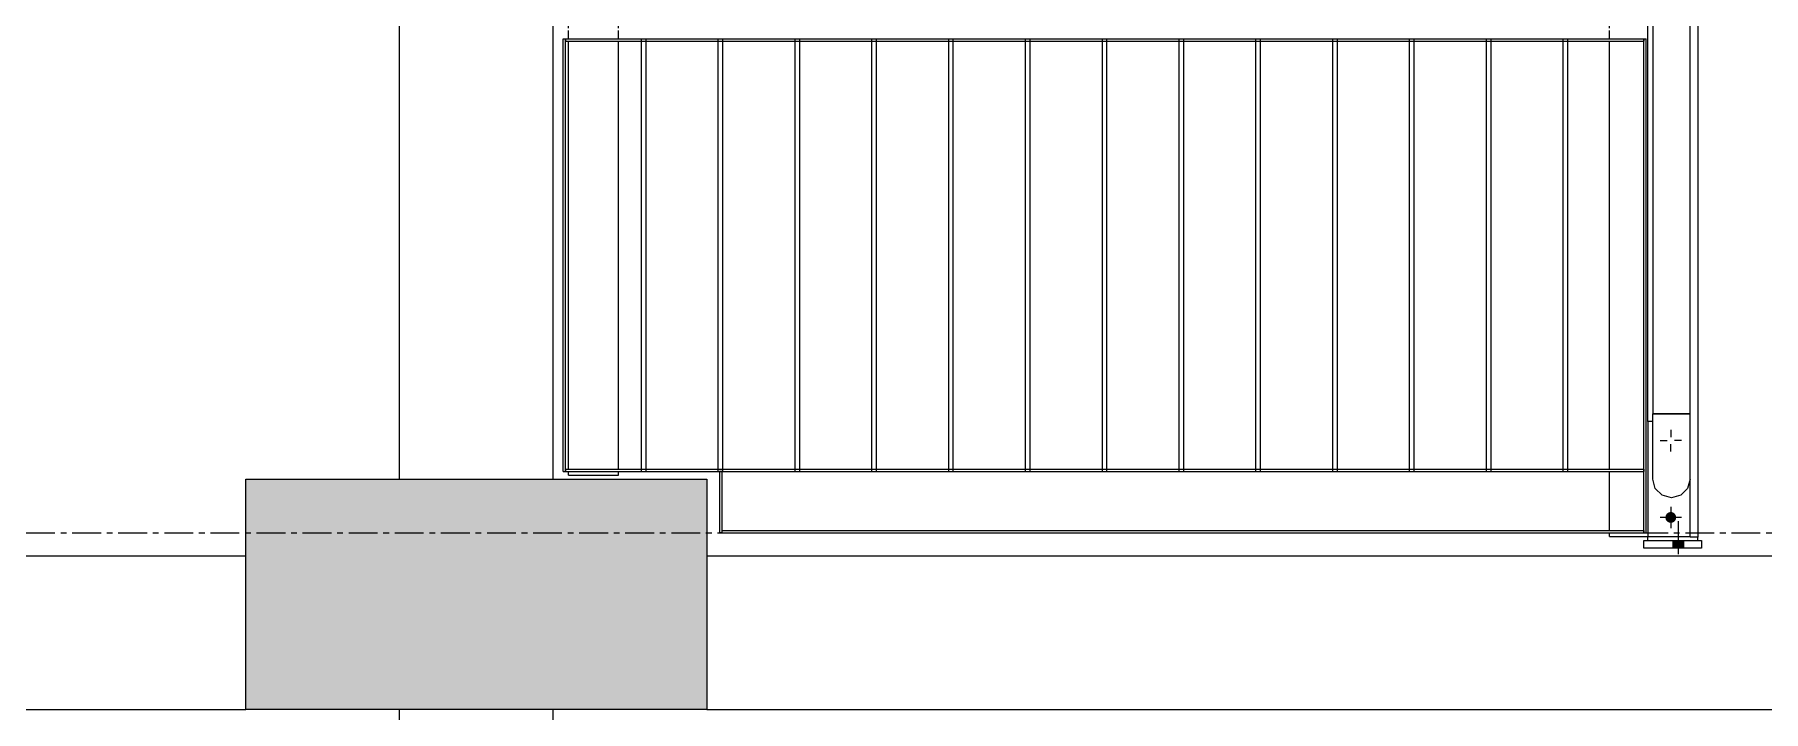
# Model space of a CAD drawing. Header units: millimetres. Extents: x -187664 to 435448, y -313239 to 299894.
# Drawn here: x 37940 to 40190, y -82176 to -81295 of the extents above; entities that cross this region are included whole.
import ezdxf

# ---------------------------------------------------------------- set-up
doc = ezdxf.new("R2010")
doc.units = ezdxf.units.MM
doc.linetypes.add('CENTER', pattern=[2, 1.25, -0.25, 0.25, -0.25])
doc.linetypes.add('XKITLINE00', pattern=[0])
for name, color, linetype in [('000 - EXISTING_BUILDING_MAIN_COLOR_1', 7, 'Continuous'), ('000 - EXISTING_BUILDING_MAIN_COLOR_251', 7, 'Continuous'), ('000 - EXISTING_CONCRETE_MAIN_COLOR_1', 7, 'Continuous')]:
    doc.layers.add(name, color=color, linetype=linetype)
doc.layers.add('Part', color=7, linetype='Continuous', lineweight=0)

# ---------------------------------------------------------------- blocks, each defined once
blk = doc.blocks.new('*A4141')
at = {"layer": 'Part'}
blk.add_hatch(color=7, dxfattribs=at).paths.add_polyline_path([(320.68, 162.744), (320.68, 165.144), (325.48, 165.144), (325.48, 162.744)], flags=17)
blk = doc.blocks.new('*A264261')
at = {"layer": '000 - EXISTING_CONCRETE_MAIN_COLOR_1', "color": 7, "linetype": 'XKITLINE00', "lineweight": 0}
for p, q in [((322.279984, 165.144025), (322.279984, 179.303982)), ((323.879984, 165.144025), (323.879984, 172.703949)), ((280.032, 164.344025), (320.68, 164.344025)), ((280.032, 162.744025), (320.68, 162.744025))]:
    blk.add_line(p, q, dxfattribs=at)
blk = doc.blocks.new('*A837823')
at = {"layer": '000 - EXISTING_BUILDING_MAIN_COLOR_251', "color": 7, "linetype": 'XKITLINE00', "lineweight": 0}
for p, q in [((324.04, 179.223982), (324.04, 179.303982)), ((324.04, 177.702291), (324.04, 179.199982)), ((324.56, 179.223982), (324.56, 179.303982)), ((324.56, 177.702291), (324.56, 179.199982)), ((324.04, 174.743982), (324.04, 177.638291)), ((324.56, 174.743982), (324.56, 177.638291)), ((324.04, 174.639982), (324.04, 174.719982)), ((324.56, 174.639982), (324.56, 174.719982)), ((324.04, 173.263949), (324.04, 174.615982)), ((324.56, 173.263949), (324.56, 174.615982)), ((324.04, 169.840023), (324.04, 173.199949)), ((324.56, 169.840023), (324.56, 173.199949)), ((324.04, 169.728023), (324.04, 169.816023)), ((324.56, 169.728023), (324.56, 169.816023)), ((324.04, 165.248023), (324.04, 169.704023)), ((324.56, 165.248023), (324.56, 169.704023)), ((324.04, 165.184002), (324.04, 165.224023)), ((324.04, 165.184002), (324.56, 165.184002)), ((324.56, 165.184002), (324.56, 165.224023))]:
    blk.add_line(p, q, dxfattribs=at)
blk = doc.blocks.new('*A838824')
at = {"layer": '000 - EXISTING_BUILDING_MAIN_COLOR_1', "color": 7, "linetype": 'XKITLINE00', "lineweight": 0}
for p, q in [((335.331209, 178.383943), (335.331209, 165.823943)), ((335.331209, 178.383943), (335.720009, 178.383943)), ((335.720009, 165.823943), (335.720009, 178.383943)), ((335.331209, 165.823943), (335.720009, 165.823943))]:
    blk.add_line(p, q, dxfattribs=at)
blk = doc.blocks.new('*A850836')
at = {"layer": '000 - EXISTING_CONCRETE_MAIN_COLOR_1', "color": 7, "linetype": 'XKITLINE00', "lineweight": 0}
for p, q in [((322.279981, 139.784021), (322.279981, 162.744037)), ((323.879981, 139.784021), (323.879981, 162.744037))]:
    blk.add_line(p, q, dxfattribs=at)
blk = doc.blocks.new('*A864850')
at = {"layer": '000 - EXISTING_BUILDING_MAIN_COLOR_1', "color": 7, "linetype": 'XKITLINE00', "lineweight": 0}
for p, q in [((335.331209, 165.743943), (335.280009, 165.743943)), ((335.280009, 165.743943), (335.280009, 164.543943)), ((335.280009, 164.543943), (335.720009, 164.543943))]:
    blk.add_line(p, q, dxfattribs=at)
blk = doc.blocks.new('*A865851')
at = {"layer": '000 - EXISTING_BUILDING_MAIN_COLOR_1', "color": 7, "linetype": 'XKITLINE00', "lineweight": 0}
for p, q in [((335.331241, 165.143943), (335.331241, 165.823943)), ((335.720041, 165.823943), (335.331241, 165.823943)), ((335.720041, 165.143943), (335.720041, 165.823943)), ((335.357286, 165.046743), (335.331241, 165.143943)), ((335.720041, 165.143943), (335.693996, 165.046743)), ((335.428441, 164.975588), (335.357286, 165.046743)), ((335.525641, 164.949543), (335.428441, 164.975588)), ((335.622841, 164.975588), (335.525641, 164.949543)), ((335.693996, 165.046743), (335.622841, 164.975588))]:
    blk.add_line(p, q, dxfattribs=at)
blk = doc.blocks.new('*A866852')
at = {"layer": '000 - EXISTING_BUILDING_MAIN_COLOR_1', "color": 7, "linetype": 'XKITLINE00', "lineweight": 0}
for p, q in [((323.984009, 165.224023), (323.984009, 169.728023)), ((323.984009, 169.728023), (324.008009, 169.728023)), ((324.008009, 165.224023), (324.008009, 169.728023)), ((323.984009, 165.224023), (324.008009, 165.224023))]:
    blk.add_line(p, q, dxfattribs=at)
blk = doc.blocks.new('*A869855')
at = {"layer": '000 - EXISTING_BUILDING_MAIN_COLOR_1', "color": 7, "linetype": 'XKITLINE00', "lineweight": 0}
for p, q in [((335.720009, 179.663943), (335.800009, 179.663943)), ((335.720009, 179.064097), (335.720009, 179.663943)), ((335.800009, 179.663943), (335.800009, 164.53909)), ((335.720009, 164.53909), (335.720009, 165.143825)), ((335.800009, 164.53909), (335.720009, 164.53909))]:
    blk.add_line(p, q, dxfattribs=at)
blk = doc.blocks.new('*A870856')
at = {"layer": '000 - EXISTING_BUILDING_MAIN_COLOR_1', "color": 7, "linetype": 'XKITLINE00', "lineweight": 0}
for p, q in [((335.240009, 164.584023), (335.240009, 169.728023)), ((335.240009, 169.728023), (335.264009, 169.728023)), ((335.264009, 164.584023), (335.264009, 169.728023)), ((335.240009, 164.584023), (335.264009, 164.584023))]:
    blk.add_line(p, q, dxfattribs=at)
blk = doc.blocks.new('*A987972')
at = {"layer": '000 - EXISTING_BUILDING_MAIN_COLOR_251', "color": 7, "linetype": 'XKITLINE00', "lineweight": 0}
for p, q in [((334.880003, 179.98398), (335.240003, 179.98398)), ((334.880003, 179.863977), (334.880003, 179.98398)), ((334.880003, 179.223982), (334.880003, 179.839977)), ((334.880003, 174.743982), (334.880003, 179.199982)), ((334.880003, 174.639982), (334.880003, 174.719982)), ((334.880003, 169.840023), (334.880003, 174.615982)), ((334.880003, 169.728023), (334.880003, 169.816023)), ((334.880003, 165.248023), (334.880003, 169.704023)), ((334.880003, 164.608023), (334.880003, 165.224023)), ((334.880003, 164.543921), (334.880003, 164.584023)), ((334.880003, 164.543921), (335.280003, 164.543921))]:
    blk.add_line(p, q, dxfattribs=at)
blk = doc.blocks.new('*A10191004')
at = {"layer": '000 - EXISTING_CONCRETE_MAIN_COLOR_1', "color": 7, "linetype": 'XKITLINE00', "lineweight": 0}
for p, q in [((325.48, 164.344025), (373.479977, 164.344025)), ((325.48, 162.744025), (373.479977, 162.744025))]:
    blk.add_line(p, q, dxfattribs=at)
blk = doc.blocks.new('*A10201005')
at = {"layer": 'Part', "color": 7, "linetype": 'XKITLINE00', "lineweight": 0}
for p, q in [((320.68, 165.144025), (325.48, 165.144025)), ((320.68, 162.744025), (320.68, 165.144025)), ((325.48, 165.144025), (325.48, 162.744025)), ((325.48, 162.744025), (320.68, 162.744025))]:
    blk.add_line(p, q, dxfattribs=at)
blk = doc.blocks.new('*A10311015')
at = {"layer": '000 - EXISTING_BUILDING_MAIN_COLOR_1', "color": 7, "linetype": 'XKITLINE00', "lineweight": 0}
for p, q in [((335.280003, 179.663943), (335.280003, 179.98398)), ((335.800003, 179.663943), (335.800003, 179.98398)), ((335.280003, 172.703943), (335.280003, 178.463943)), ((335.280003, 165.743943), (335.280003, 171.503943)), ((335.280003, 164.50402), (335.280003, 164.543943)), ((335.800003, 164.50402), (335.800003, 164.53909))]:
    blk.add_line(p, q, dxfattribs=at)
blk = doc.blocks.new('*A10321016')
at = {"layer": '000 - EXISTING_BUILDING_MAIN_COLOR_1', "color": 7, "linetype": 'XKITLINE00', "lineweight": 0}
for p, q in [((325.612009, 165.224037), (325.611999, 164.584)), ((325.636009, 165.224036), (325.612009, 165.224037)), ((325.636009, 165.224036), (325.635999, 164.584)), ((325.635999, 164.584), (325.611999, 164.584))]:
    blk.add_line(p, q, dxfattribs=at)
blk = doc.blocks.new('*A10331017')
at = {"layer": '000 - EXISTING_BUILDING_MAIN_COLOR_251', "color": 7, "linetype": 'XKITLINE00', "lineweight": 0}
for p, q in [((328.000009, 165.224023), (328.000009, 169.728023)), ((328.000009, 169.728023), (328.048009, 169.728023)), ((328.048009, 165.224023), (328.048009, 169.728023)), ((328.000009, 165.224023), (328.048009, 165.224023))]:
    blk.add_line(p, q, dxfattribs=at)
blk = doc.blocks.new('*A10341018')
at = {"layer": '000 - EXISTING_BUILDING_MAIN_COLOR_251', "color": 7, "linetype": 'XKITLINE00', "lineweight": 0}
for p, q in [((327.200009, 165.224023), (327.200009, 169.728023)), ((327.200009, 169.728023), (327.248009, 169.728023)), ((327.248009, 165.224023), (327.248009, 169.728023)), ((327.200009, 165.224023), (327.248009, 165.224023))]:
    blk.add_line(p, q, dxfattribs=at)
blk = doc.blocks.new('*A10351019')
at = {"layer": '000 - EXISTING_BUILDING_MAIN_COLOR_251', "color": 7, "linetype": 'XKITLINE00', "lineweight": 0}
for p, q in [((326.400009, 165.224023), (326.400009, 169.728023)), ((326.400009, 169.728023), (326.448009, 169.728023)), ((326.448009, 165.224023), (326.448009, 169.728023)), ((326.400009, 165.224023), (326.448009, 165.224023))]:
    blk.add_line(p, q, dxfattribs=at)
blk = doc.blocks.new('*A10361020')
at = {"layer": '000 - EXISTING_BUILDING_MAIN_COLOR_251', "color": 7, "linetype": 'XKITLINE00', "lineweight": 0}
for p, q in [((325.600009, 165.224023), (325.600009, 169.728023)), ((325.600009, 169.728023), (325.648009, 169.728023)), ((325.648009, 165.224023), (325.648009, 169.728023)), ((325.600009, 165.224023), (325.648009, 165.224023))]:
    blk.add_line(p, q, dxfattribs=at)
blk = doc.blocks.new('*A10371021')
at = {"layer": '000 - EXISTING_BUILDING_MAIN_COLOR_251', "color": 7, "linetype": 'XKITLINE00', "lineweight": 0}
for p, q in [((324.800009, 165.224023), (324.800009, 169.728023)), ((324.800009, 169.728023), (324.848009, 169.728023)), ((324.848009, 165.224023), (324.848009, 169.728023)), ((324.800009, 165.224023), (324.848009, 165.224023))]:
    blk.add_line(p, q, dxfattribs=at)
blk = doc.blocks.new('*A10381022')
at = {"layer": '000 - EXISTING_BUILDING_MAIN_COLOR_1', "color": 7, "linetype": 'XKITLINE00', "lineweight": 0}
for p, q in [((324.008009, 165.248023), (324.008009, 165.224023)), ((324.008009, 165.248023), (335.240009, 165.248023)), ((324.008009, 165.224023), (335.240009, 165.224023)), ((335.240009, 165.248023), (335.240009, 165.224023))]:
    blk.add_line(p, q, dxfattribs=at)
blk = doc.blocks.new('*A10391023')
at = {"layer": '000 - EXISTING_BUILDING_MAIN_COLOR_1', "color": 7, "linetype": 'XKITLINE00', "lineweight": 0}
for p, q in [((325.636, 164.608023), (325.636, 164.584023)), ((325.636, 164.608023), (335.240009, 164.608023)), ((325.636, 164.584023), (335.240009, 164.584023)), ((335.240009, 164.608023), (335.240009, 164.584023))]:
    blk.add_line(p, q, dxfattribs=at)
blk = doc.blocks.new('*A10401024')
at = {"layer": '000 - EXISTING_BUILDING_MAIN_COLOR_251', "color": 7, "linetype": 'XKITLINE00', "lineweight": 0}
for p, q in [((324.008009, 169.728023), (324.008009, 169.704023)), ((324.008009, 169.728023), (335.240009, 169.728023)), ((324.008009, 169.704023), (335.240009, 169.704023)), ((335.240009, 169.728023), (335.240009, 169.704023))]:
    blk.add_line(p, q, dxfattribs=at)
blk = doc.blocks.new('*A10421026')
at = {"layer": '000 - EXISTING_BUILDING_MAIN_COLOR_251', "color": 7, "linetype": 'XKITLINE00', "lineweight": 0}
for p, q in [((334.400009, 165.224023), (334.400009, 169.728023)), ((334.400009, 169.728023), (334.448009, 169.728023)), ((334.448009, 165.224023), (334.448009, 169.728023)), ((334.400009, 165.224023), (334.448009, 165.224023))]:
    blk.add_line(p, q, dxfattribs=at)
blk = doc.blocks.new('*A10431027')
at = {"layer": '000 - EXISTING_BUILDING_MAIN_COLOR_251', "color": 7, "linetype": 'XKITLINE00', "lineweight": 0}
for p, q in [((333.600009, 165.224023), (333.600009, 169.728023)), ((333.600009, 169.728023), (333.648009, 169.728023)), ((333.648009, 165.224023), (333.648009, 169.728023)), ((333.600009, 165.224023), (333.648009, 165.224023))]:
    blk.add_line(p, q, dxfattribs=at)
blk = doc.blocks.new('*A10441028')
at = {"layer": '000 - EXISTING_BUILDING_MAIN_COLOR_251', "color": 7, "linetype": 'XKITLINE00', "lineweight": 0}
for p, q in [((332.800009, 165.224023), (332.800009, 169.728023)), ((332.800009, 169.728023), (332.848009, 169.728023)), ((332.848009, 165.224023), (332.848009, 169.728023)), ((332.800009, 165.224023), (332.848009, 165.224023))]:
    blk.add_line(p, q, dxfattribs=at)
blk = doc.blocks.new('*A10451029')
at = {"layer": '000 - EXISTING_BUILDING_MAIN_COLOR_251', "color": 7, "linetype": 'XKITLINE00', "lineweight": 0}
for p, q in [((332.000009, 165.224023), (332.000009, 169.728023)), ((332.000009, 169.728023), (332.048009, 169.728023)), ((332.048009, 165.224023), (332.048009, 169.728023)), ((332.000009, 165.224023), (332.048009, 165.224023))]:
    blk.add_line(p, q, dxfattribs=at)
blk = doc.blocks.new('*A10461030')
at = {"layer": '000 - EXISTING_BUILDING_MAIN_COLOR_251', "color": 7, "linetype": 'XKITLINE00', "lineweight": 0}
for p, q in [((331.200009, 165.224023), (331.200009, 169.728023)), ((331.200009, 169.728023), (331.248009, 169.728023)), ((331.248009, 165.224023), (331.248009, 169.728023)), ((331.200009, 165.224023), (331.248009, 165.224023))]:
    blk.add_line(p, q, dxfattribs=at)
blk = doc.blocks.new('*A10471031')
at = {"layer": '000 - EXISTING_BUILDING_MAIN_COLOR_251', "color": 7, "linetype": 'XKITLINE00', "lineweight": 0}
for p, q in [((330.400009, 165.224023), (330.400009, 169.728023)), ((330.400009, 169.728023), (330.448009, 169.728023)), ((330.448009, 165.224023), (330.448009, 169.728023)), ((330.400009, 165.224023), (330.448009, 165.224023))]:
    blk.add_line(p, q, dxfattribs=at)
blk = doc.blocks.new('*A10481032')
at = {"layer": '000 - EXISTING_BUILDING_MAIN_COLOR_251', "color": 7, "linetype": 'XKITLINE00', "lineweight": 0}
for p, q in [((329.600009, 165.224023), (329.600009, 169.728023)), ((329.600009, 169.728023), (329.648009, 169.728023)), ((329.648009, 165.224023), (329.648009, 169.728023)), ((329.600009, 165.224023), (329.648009, 165.224023))]:
    blk.add_line(p, q, dxfattribs=at)
blk = doc.blocks.new('*A10491033')
at = {"layer": '000 - EXISTING_BUILDING_MAIN_COLOR_251', "color": 7, "linetype": 'XKITLINE00', "lineweight": 0}
for p, q in [((328.800009, 165.224023), (328.800009, 169.728023)), ((328.800009, 169.728023), (328.848009, 169.728023)), ((328.848009, 165.224023), (328.848009, 169.728023)), ((328.800009, 165.224023), (328.848009, 165.224023))]:
    blk.add_line(p, q, dxfattribs=at)
blk = doc.blocks.new('*A10501034')
at = {"layer": '000 - EXISTING_BUILDING_MAIN_COLOR_1', "color": 7, "linetype": 'XKITLINE00', "lineweight": 0}
for p, q in [((335.240003, 164.424), (335.240003, 164.50402)), ((335.240003, 164.504), (335.840003, 164.504)), ((335.240003, 164.42402), (335.240003, 164.424)), ((335.840003, 164.424), (335.240003, 164.424)), ((335.840003, 164.50402), (335.840003, 164.424)), ((335.840003, 164.42402), (335.840003, 164.424))]:
    blk.add_line(p, q, dxfattribs=at)
blk = doc.blocks.new('*A10621046')
at = {"layer": '000 - EXISTING_BUILDING_MAIN_COLOR_1'}
blk.add_hatch(color=7, dxfattribs=at).paths.add_polyline_path([(335.509, 164.689), (335.499, 164.692), (335.489, 164.697), (335.48, 164.704), (335.473, 164.713), (335.468, 164.723), (335.465, 164.733), (335.464, 164.744), (335.465, 164.755), (335.468, 164.765), (335.473, 164.775), (335.48, 164.784), (335.489, 164.791), (335.499, 164.796), (335.509, 164.799), (335.52, 164.8), (335.531, 164.799), (335.541, 164.796), (335.551, 164.791), (335.56, 164.784), (335.567, 164.775), (335.572, 164.765), (335.575, 164.755), (335.576, 164.744), (335.575, 164.733), (335.572, 164.723), (335.567, 164.713), (335.56, 164.704), (335.551, 164.697), (335.541, 164.692), (335.531, 164.689), (335.52, 164.688)], flags=17)
at = {"layer": '000 - EXISTING_BUILDING_MAIN_COLOR_1', "color": 7, "linetype": 'XKITLINE00', "lineweight": 0}
for p, q in [((335.52, 165.656), (335.52, 165.581)), ((335.408, 165.544), (335.483, 165.544)), ((335.52, 165.432), (335.52, 165.507)), ((335.632, 165.544), (335.557, 165.544)), ((335.632, 164.744), (335.408, 164.744)), ((335.52, 164.856), (335.52, 164.632))]:
    blk.add_line(p, q, dxfattribs=at)
blk = doc.blocks.new('*A10631047')
at = {"layer": '000 - EXISTING_BUILDING_MAIN_COLOR_1'}
blk.add_hatch(color=7, dxfattribs=at).paths.add_polyline_path([(335.544, 164.424), (335.544, 164.504), (335.656, 164.504), (335.656, 164.424)], flags=17)
blk.add_hatch(color=7, dxfattribs=at).paths.add_polyline_path([(335.544, 164.424), (335.544, 164.504), (335.656, 164.504), (335.656, 164.424)], flags=17)
at = {"layer": '000 - EXISTING_BUILDING_MAIN_COLOR_1', "color": 7, "linetype": 'XKITLINE00', "lineweight": 0}
for p, q in [((335.6, 164.361), (335.6, 164.704)), ((335.6, 164.361), (335.6, 164.704)), ((335.544, 164.424), (335.544, 164.504)), ((335.544, 164.424), (335.544, 164.504)), ((335.656, 164.424), (335.656, 164.504)), ((335.656, 164.424), (335.656, 164.504))]:
    blk.add_line(p, q, dxfattribs=at)

msp = doc.modelspace()

# ---------------------------------------------------------------- linework, layer by layer
at = {"color": 7, "linetype": 'CENTER', "ltscale": 30}
msp.add_line((15908.532, -81943.924), (46932.879, -81943.924), dxfattribs=at)

# ---------------------------------------------------------------- block references
at = {"color": 7, "lineweight": 0, "xscale": 125, "yscale": 125, "zscale": 125}
for name in ['*A264261', '*A987972', '*A10311015', '*A869855', '*A837823', '*A838824', '*A866852', '*A10401024', '*A10371021', '*A10361020', '*A10351019', '*A10341018', '*A10331017', '*A10491033', '*A10481032', '*A10471031', '*A10461030', '*A10451029', '*A10441028', '*A10431027', '*A10421026', '*A870856', '*A864850', '*A865851', '*A10621046', '*A4141', '*A10201005', '*A10381022', '*A10321016', '*A10391023', '*A10631047', '*A10501034', '*A10191004', '*A850836']:
    msp.add_blockref(name, (-1870.442, -102516.924), dxfattribs=at)

doc.saveas('drawing.dxf')
